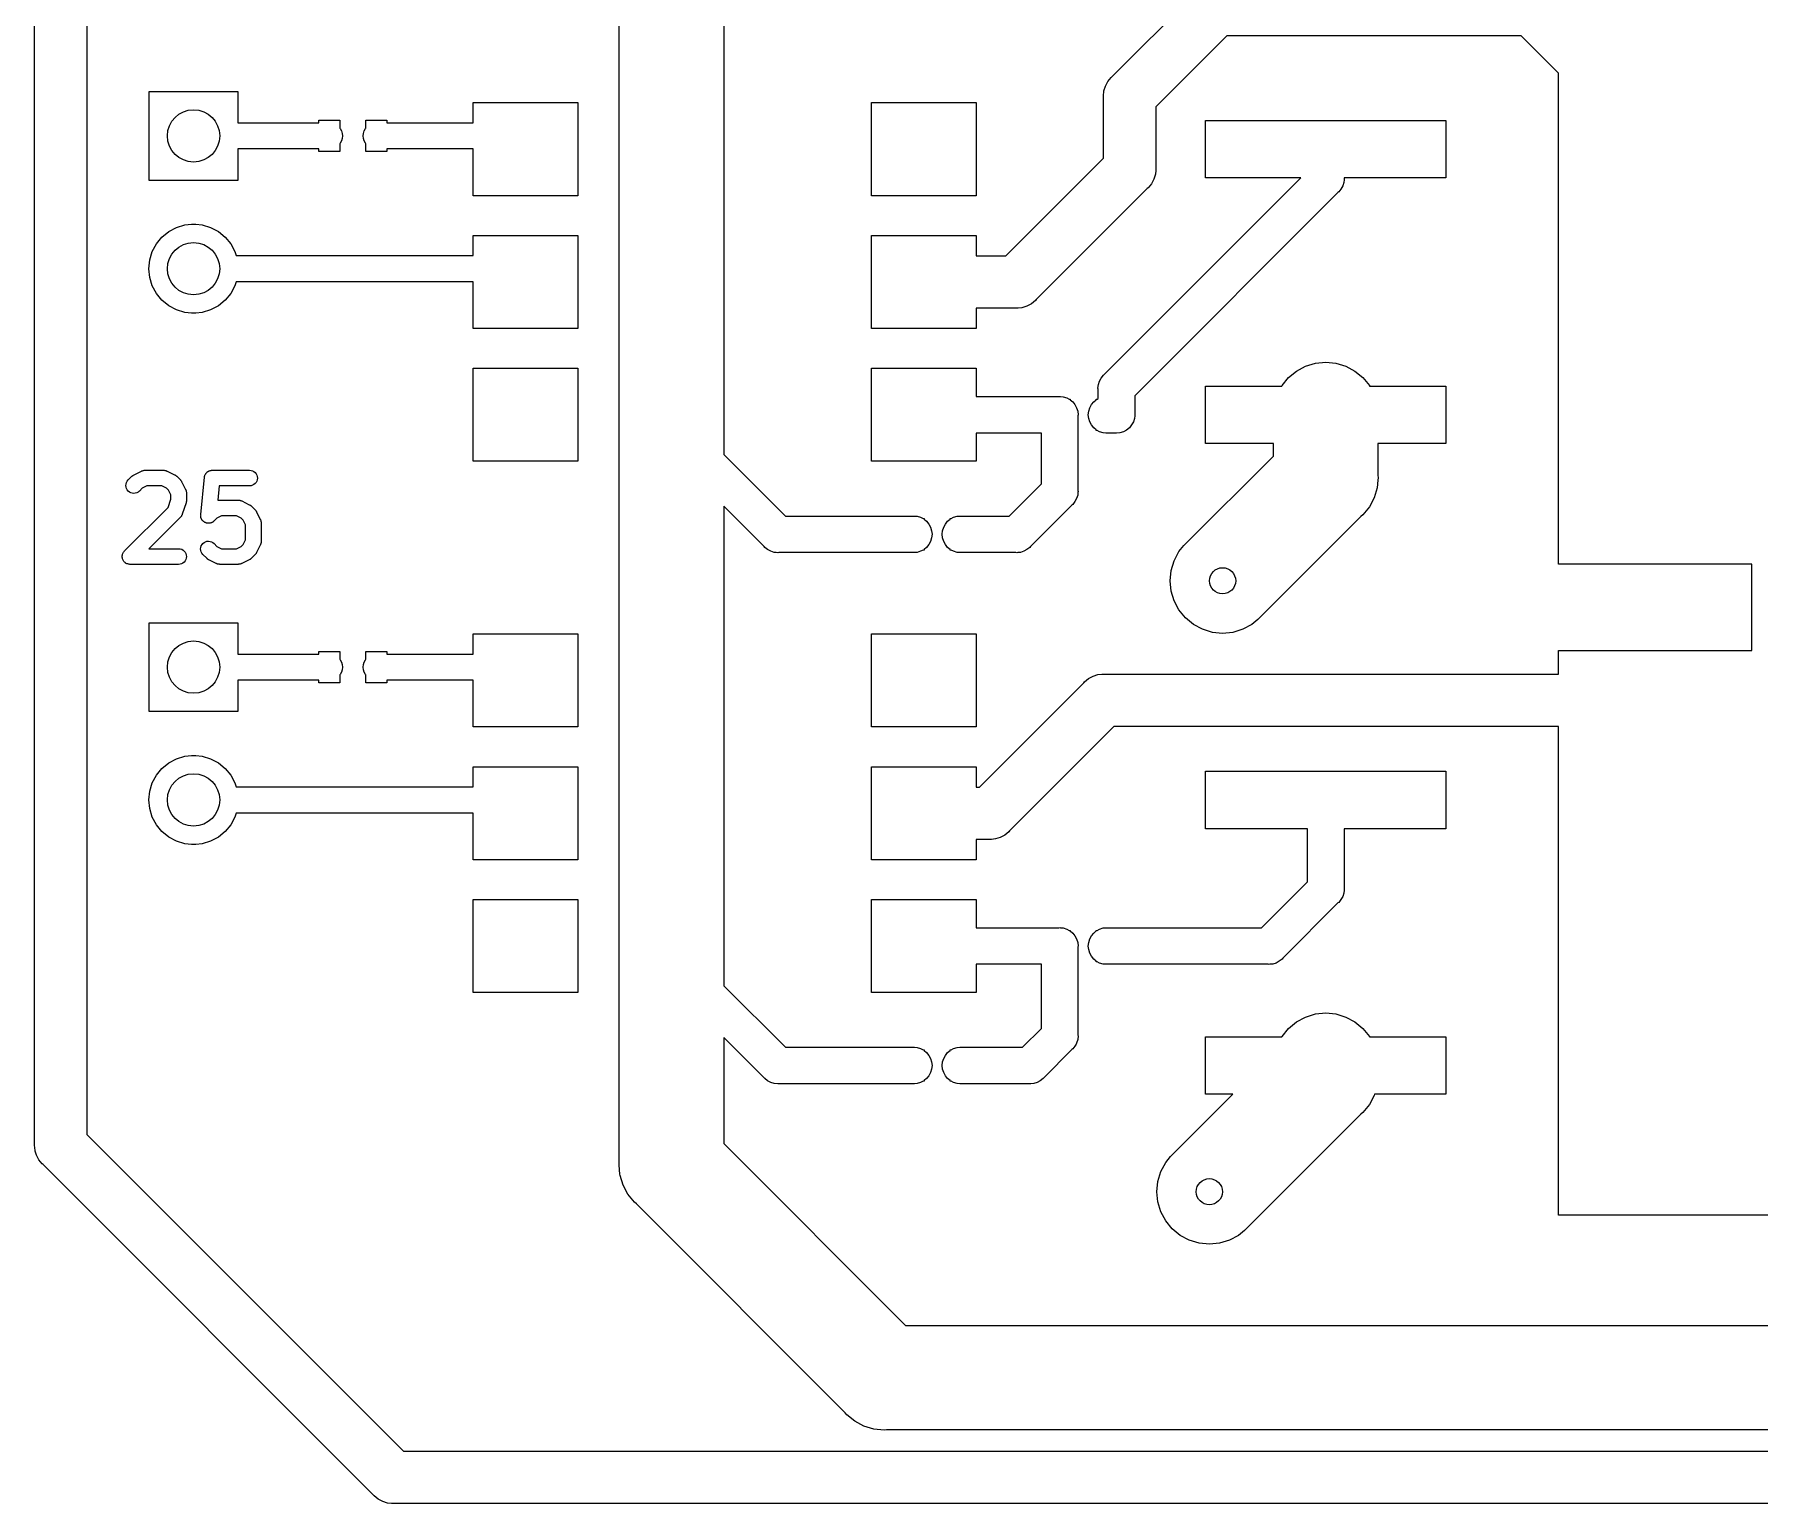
# Model space of a CAD drawing. Extents: x 90.9 to 144, y -121.2 to -74.4.
# Drawn here: x 90.94 to 123.94, y -121.15 to -93.06 of the extents above; entities that cross this region are included whole.
import ezdxf

# ---------------------------------------------------------------- set-up
doc = ezdxf.new("R2010")
doc.units = 0
doc.header["$MEASUREMENT"] = 0
doc.layers.add('BLACK', color=7, linetype='CONTINUOUS')

msp = doc.modelspace()

# ---------------------------------------------------------------- linework, layer by layer
at = {"layer": 'BLACK', "linetype": 'CONTINUOUS'}
for p, q in [((90.94, -114.275), (90.94, -74.9546)), ((91.94, -75.43), (91.94, -114.093)), ((102.124, -100.535), (102.124, -90.2479)), ((104.124, -91.792), (104.124, -101.089)), ((111.551, -93.8631), (113.167, -92.2468)), ((113.745, -93.083), (112.387, -94.4411)), ((119.373, -93.083), (113.745, -93.083)), ((120.087, -93.7971), (119.373, -93.083)), ((111.394, -94.136), (111.423, -94.0417)), ((111.423, -94.0417), (111.469, -93.9549)), ((111.469, -93.9549), (111.532, -93.8787)), ((111.532, -93.8787), (111.551, -93.8631)), ((120.087, -103.19), (120.087, -93.7971)), ((93.13, -95.846), (93.13, -94.146)), ((93.13, -94.146), (94.83, -94.146)), ((94.83, -94.146), (94.83, -94.746)), ((99.33, -94.746), (99.33, -94.36)), ((99.33, -94.36), (101.33, -94.36)), ((101.33, -94.36), (101.33, -96.14)), ((106.95, -96.14), (106.95, -94.36)), ((106.95, -94.36), (108.95, -94.36)), ((108.95, -94.36), (108.95, -96.14)), ((111.385, -94.234), (111.394, -94.136)), ((111.387, -94.2586), (111.385, -94.234)), ((111.387, -95.4239), (111.387, -94.2586)), ((96.378, -94.746), (96.378, -94.696)), ((96.378, -94.696), (96.778, -94.696)), ((96.778, -94.696), (96.778, -94.8456)), ((97.278, -94.8456), (97.278, -94.696)), ((97.278, -94.696), (97.678, -94.696)), ((97.678, -94.696), (97.678, -94.746)), ((112.387, -94.4411), (112.387, -95.6064)), ((113.337, -95.8), (113.337, -94.7)), ((113.337, -94.7), (117.937, -94.7)), ((117.937, -94.7), (117.937, -95.8)), ((94.83, -94.746), (96.378, -94.746)), ((96.778, -94.8456), (96.7869, -94.8564)), ((96.7869, -94.8564), (96.8101, -94.8999)), ((96.8101, -94.8999), (96.8244, -94.947)), ((96.8244, -94.947), (96.8292, -94.996)), ((96.8292, -94.996), (96.8244, -95.045)), ((97.2268, -94.996), (97.2316, -94.947)), ((97.2316, -95.045), (97.2268, -94.996)), ((97.2316, -94.947), (97.2459, -94.8999)), ((97.2459, -94.8999), (97.2691, -94.8564)), ((97.2691, -94.8564), (97.278, -94.8456)), ((97.678, -94.746), (99.33, -94.746)), ((96.378, -95.246), (94.83, -95.246)), ((94.83, -95.246), (94.83, -95.846)), ((96.378, -95.296), (96.378, -95.246)), ((96.778, -95.296), (96.378, -95.296)), ((96.7869, -95.1356), (96.778, -95.1464)), ((96.778, -95.1464), (96.778, -95.296)), ((96.8101, -95.0921), (96.7869, -95.1356)), ((96.8244, -95.045), (96.8101, -95.0921)), ((97.2459, -95.0921), (97.2316, -95.045)), ((97.2691, -95.1356), (97.2459, -95.0921)), ((97.278, -95.1464), (97.2691, -95.1356)), ((97.278, -95.296), (97.278, -95.1464)), ((97.678, -95.296), (97.278, -95.296)), ((99.33, -95.246), (97.678, -95.246)), ((97.678, -95.246), (97.678, -95.296)), ((99.33, -96.14), (99.33, -95.246)), ((109.521, -97.29), (111.387, -95.4239)), ((112.387, -95.6556), (112.38, -95.729)), ((112.387, -95.6064), (112.389, -95.631)), ((112.389, -95.631), (112.387, -95.6556)), ((112.387, -95.6556), (112.387, -95.6556)), ((94.83, -95.846), (93.13, -95.846)), ((112.223, -96.0019), (110.099, -98.1262)), ((111.398, -99.5624), (115.16, -95.8)), ((112.242, -95.9863), (112.223, -96.0019)), ((112.305, -95.9101), (112.242, -95.9863)), ((112.351, -95.8233), (112.305, -95.9101)), ((112.38, -95.729), (112.351, -95.8233)), ((115.16, -95.8), (113.337, -95.8)), ((115.929, -96.0134), (115.886, -96.0667)), ((115.962, -95.9526), (115.929, -96.0134)), ((115.982, -95.8866), (115.962, -95.9526)), ((115.987, -95.8352), (115.982, -95.8866)), ((117.937, -95.8), (115.987, -95.8)), ((115.987, -95.8), (115.987, -95.8008)), ((115.987, -95.8008), (115.989, -95.818)), ((115.989, -95.818), (115.987, -95.8352)), ((101.33, -96.14), (99.33, -96.14)), ((108.95, -96.14), (106.95, -96.14)), ((115.872, -96.0776), (111.983, -99.967)), ((115.886, -96.0667), (115.872, -96.0776)), ((93.2698, -97.0615), (93.3761, -96.9321)), ((93.3761, -96.9321), (93.5055, -96.8258)), ((93.5055, -96.8258), (93.6531, -96.7469)), ((93.6531, -96.7469), (93.8134, -96.6983)), ((93.8134, -96.6983), (93.9383, -96.686)), ((93.9383, -96.686), (94.0217, -96.686)), ((94.0217, -96.686), (94.1466, -96.6983)), ((94.1466, -96.6983), (94.3069, -96.7469)), ((94.3069, -96.7469), (94.4545, -96.8258)), ((94.4545, -96.8258), (94.5839, -96.9321)), ((94.5839, -96.9321), (94.6902, -97.0615)), ((99.33, -97.286), (99.33, -96.9)), ((99.33, -96.9), (101.33, -96.9)), ((101.33, -96.9), (101.33, -98.68)), ((106.95, -98.68), (106.95, -96.9)), ((106.95, -96.9), (108.95, -96.9)), ((108.95, -96.9), (108.95, -97.29)), ((93.1423, -97.3694), (93.1909, -97.2091)), ((93.1909, -97.2091), (93.2698, -97.0615)), ((94.6902, -97.0615), (94.7691, -97.2091)), ((94.7691, -97.2091), (94.7924, -97.286)), ((94.7924, -97.286), (99.33, -97.286)), ((108.95, -97.29), (109.521, -97.29)), ((93.1259, -97.536), (93.1423, -97.3694)), ((93.1423, -97.7026), (93.1259, -97.536)), ((93.1909, -97.8629), (93.1423, -97.7026)), ((93.2698, -98.0105), (93.1909, -97.8629)), ((94.7691, -97.8629), (94.6902, -98.0105)), ((94.7924, -97.786), (94.7691, -97.8629)), ((99.33, -97.786), (94.7924, -97.786)), ((99.33, -98.68), (99.33, -97.786)), ((93.3761, -98.1399), (93.2698, -98.0105)), ((93.5055, -98.2462), (93.3761, -98.1399)), ((93.6531, -98.3251), (93.5055, -98.2462)), ((93.8134, -98.3737), (93.6531, -98.3251)), ((94.3069, -98.3251), (94.1466, -98.3737)), ((94.4545, -98.2462), (94.3069, -98.3251)), ((94.5839, -98.1399), (94.4545, -98.2462)), ((94.6902, -98.0105), (94.5839, -98.1399)), ((109.703, -98.29), (108.95, -98.29)), ((108.95, -98.29), (108.95, -98.68)), ((109.728, -98.2924), (109.703, -98.29)), ((109.753, -98.29), (109.728, -98.2924)), ((109.826, -98.2828), (109.753, -98.29)), ((109.92, -98.2542), (109.826, -98.2828)), ((110.007, -98.2077), (109.92, -98.2542)), ((110.083, -98.1453), (110.007, -98.2077)), ((110.099, -98.1262), (110.083, -98.1453)), ((93.9383, -98.386), (93.8134, -98.3737)), ((94.0217, -98.386), (93.9383, -98.386)), ((94.1466, -98.3737), (94.0217, -98.386)), ((101.33, -98.68), (99.33, -98.68)), ((108.95, -98.68), (106.95, -98.68)), ((99.33, -101.22), (99.33, -99.44)), ((99.33, -99.44), (101.33, -99.44)), ((101.33, -99.44), (101.33, -101.22)), ((106.95, -101.22), (106.95, -99.44)), ((106.95, -99.44), (108.95, -99.44)), ((108.95, -99.44), (108.95, -99.98)), ((111.308, -99.6874), (111.341, -99.6266)), ((111.341, -99.6266), (111.384, -99.5733)), ((111.384, -99.5733), (111.398, -99.5624)), ((114.802, -99.7717), (114.926, -99.6195)), ((114.926, -99.6195), (115.079, -99.4945)), ((115.079, -99.4945), (115.252, -99.4017)), ((115.252, -99.4017), (115.441, -99.3445)), ((115.441, -99.3445), (115.637, -99.3252)), ((115.637, -99.3252), (115.833, -99.3445)), ((115.833, -99.3445), (116.022, -99.4017)), ((116.022, -99.4017), (116.195, -99.4945)), ((116.195, -99.4945), (116.348, -99.6195)), ((116.348, -99.6195), (116.472, -99.7717)), ((108.95, -99.98), (110.531, -99.98)), ((110.531, -99.98), (110.548, -99.9783)), ((110.548, -99.9783), (110.565, -99.98)), ((110.565, -99.98), (110.617, -99.9851)), ((111.281, -99.822), (111.288, -99.7534)), ((111.283, -99.8392), (111.281, -99.822)), ((111.283, -100.021), (111.283, -99.8392)), ((111.288, -99.7534), (111.29, -99.7485)), ((111.29, -99.7485), (111.308, -99.6874)), ((111.983, -99.967), (111.983, -100.313)), ((113.337, -100.88), (113.337, -99.78)), ((113.337, -99.78), (114.797, -99.78)), ((114.797, -99.78), (114.802, -99.7717)), ((116.472, -99.7717), (116.477, -99.78)), ((116.477, -99.78), (117.937, -99.78)), ((117.937, -99.78), (117.937, -100.88)), ((110.617, -99.9851), (110.683, -100.005)), ((110.683, -100.005), (110.729, -100.03)), ((110.729, -100.03), (110.748, -100.03)), ((110.748, -100.03), (110.748, -100.041)), ((110.748, -100.041), (110.797, -100.081)), ((110.797, -100.081), (110.84, -100.135)), ((110.84, -100.135), (110.873, -100.195)), ((110.873, -100.195), (110.893, -100.261)), ((110.893, -100.261), (110.9, -100.33)), ((111.096, -100.33), (111.103, -100.261)), ((111.103, -100.261), (111.123, -100.195)), ((111.123, -100.195), (111.156, -100.135)), ((111.156, -100.135), (111.199, -100.081)), ((111.199, -100.081), (111.248, -100.041)), ((111.248, -100.041), (111.248, -100.03)), ((111.248, -100.03), (111.267, -100.03)), ((111.267, -100.03), (111.283, -100.021)), ((102.124, -110.949), (102.124, -100.535)), ((102.124, -100.535), (102.124, -100.535)), ((110.9, -100.33), (110.898, -100.347)), ((110.898, -100.347), (110.898, -101.779)), ((111.103, -100.399), (111.096, -100.33)), ((111.123, -100.465), (111.103, -100.399)), ((111.156, -100.525), (111.123, -100.465)), ((111.199, -100.579), (111.156, -100.525)), ((111.248, -100.619), (111.199, -100.579)), ((111.248, -100.63), (111.248, -100.619)), ((111.267, -100.63), (111.248, -100.63)), ((111.313, -100.655), (111.267, -100.63)), ((111.828, -100.622), (111.768, -100.655)), ((111.882, -100.579), (111.828, -100.622)), ((111.925, -100.525), (111.882, -100.579)), ((111.958, -100.465), (111.925, -100.525)), ((111.978, -100.399), (111.958, -100.465)), ((111.983, -100.347), (111.978, -100.399)), ((111.983, -100.313), (111.985, -100.33)), ((111.985, -100.33), (111.983, -100.347)), ((110.198, -100.68), (108.95, -100.68)), ((108.95, -100.68), (108.95, -101.22)), ((110.198, -101.651), (110.198, -100.68)), ((111.379, -100.675), (111.313, -100.655)), ((111.431, -100.68), (111.379, -100.675)), ((111.616, -100.68), (111.431, -100.68)), ((111.633, -100.682), (111.616, -100.68)), ((111.702, -100.675), (111.633, -100.682)), ((111.768, -100.655), (111.702, -100.675)), ((114.637, -100.88), (113.337, -100.88)), ((114.637, -101.119), (114.637, -100.88)), ((117.937, -100.88), (116.637, -100.88)), ((116.637, -100.88), (116.637, -101.484)), ((101.33, -101.22), (99.33, -101.22)), ((104.124, -101.089), (105.301, -102.266)), ((108.95, -101.22), (106.95, -101.22)), ((112.923, -102.833), (114.637, -101.119)), ((92.6901, -101.654), (92.6987, -101.626)), ((92.6987, -101.626), (92.7125, -101.6)), ((92.7125, -101.6), (92.7311, -101.577)), ((92.7311, -101.577), (92.8025, -101.506)), ((92.8025, -101.506), (92.804, -101.504)), ((92.804, -101.504), (92.8106, -101.499)), ((92.8106, -101.499), (92.8167, -101.493)), ((92.8167, -101.493), (92.822, -101.49)), ((92.822, -101.49), (92.8269, -101.486)), ((92.8269, -101.486), (92.8344, -101.482)), ((92.8344, -101.482), (92.8415, -101.478)), ((92.8415, -101.478), (92.9843, -101.406)), ((92.9843, -101.406), (92.9862, -101.405)), ((92.9862, -101.405), (92.9904, -101.404)), ((92.9904, -101.404), (92.9943, -101.402)), ((92.9943, -101.402), (93.0041, -101.399)), ((93.0041, -101.399), (93.0137, -101.395)), ((93.0137, -101.395), (93.0181, -101.395)), ((93.0181, -101.395), (93.0223, -101.393)), ((93.0223, -101.393), (93.0325, -101.392)), ((93.0325, -101.392), (93.0426, -101.391)), ((93.0426, -101.391), (93.047, -101.391)), ((93.047, -101.391), (93.0514, -101.391)), ((93.0514, -101.391), (93.4086, -101.391)), ((93.4086, -101.391), (93.4107, -101.391)), ((93.4107, -101.391), (93.415, -101.391)), ((93.415, -101.391), (93.4195, -101.391)), ((93.4195, -101.391), (93.4296, -101.393)), ((93.4296, -101.393), (93.4398, -101.394)), ((93.4398, -101.394), (93.444, -101.395)), ((93.444, -101.395), (93.4483, -101.396)), ((93.4483, -101.396), (93.4579, -101.4)), ((93.4579, -101.4), (93.4677, -101.403)), ((93.4677, -101.403), (93.4715, -101.405)), ((93.4715, -101.405), (93.4757, -101.406)), ((93.4757, -101.406), (93.6185, -101.478)), ((93.6185, -101.478), (93.6204, -101.479)), ((93.6204, -101.479), (93.6274, -101.483)), ((93.6274, -101.483), (93.6349, -101.487)), ((93.6349, -101.487), (93.6397, -101.491)), ((93.6397, -101.491), (93.6449, -101.495)), ((93.6449, -101.495), (93.651, -101.501)), ((93.651, -101.501), (93.6575, -101.506)), ((93.6575, -101.506), (93.7289, -101.577)), ((93.7289, -101.577), (93.7304, -101.579)), ((93.7304, -101.579), (93.7357, -101.585)), ((93.7357, -101.585), (93.7414, -101.592)), ((93.7414, -101.592), (93.7448, -101.597)), ((93.7448, -101.597), (93.7487, -101.602)), ((93.7487, -101.602), (93.7525, -101.609)), ((93.7525, -101.609), (93.757, -101.616)), ((93.757, -101.616), (93.8284, -101.759)), ((94.1165, -102.24), (94.1879, -101.526)), ((94.1879, -101.526), (94.1881, -101.524)), ((94.1881, -101.524), (94.1895, -101.517)), ((94.1895, -101.517), (94.1902, -101.51)), ((94.1902, -101.51), (94.1926, -101.503)), ((94.1926, -101.503), (94.1943, -101.495)), ((94.1943, -101.495), (94.1969, -101.489)), ((94.1969, -101.489), (94.1989, -101.482)), ((94.1989, -101.482), (94.2027, -101.475)), ((94.2027, -101.475), (94.2058, -101.468)), ((94.2058, -101.468), (94.2096, -101.463)), ((94.2096, -101.463), (94.2128, -101.457)), ((94.2128, -101.457), (94.2179, -101.451)), ((94.2179, -101.451), (94.2224, -101.444)), ((94.2224, -101.444), (94.2272, -101.439)), ((94.2272, -101.439), (94.2314, -101.434)), ((94.2314, -101.434), (94.2377, -101.429)), ((94.2377, -101.429), (94.2434, -101.423)), ((94.2434, -101.423), (94.249, -101.42)), ((94.249, -101.42), (94.2541, -101.416)), ((94.2541, -101.416), (94.2612, -101.412)), ((94.2612, -101.412), (94.2679, -101.408)), ((94.2679, -101.408), (94.2741, -101.405)), ((94.2741, -101.405), (94.28, -101.402)), ((94.28, -101.402), (94.2876, -101.4)), ((94.2876, -101.4), (94.2951, -101.397)), ((94.2951, -101.397), (94.3016, -101.395)), ((94.3016, -101.395), (94.308, -101.393)), ((94.308, -101.393), (94.316, -101.393)), ((94.316, -101.393), (94.3238, -101.391)), ((94.3238, -101.391), (94.3305, -101.391)), ((94.3305, -101.391), (94.3371, -101.391)), ((94.3371, -101.391), (95.0514, -101.391)), ((95.0514, -101.391), (95.0535, -101.391)), ((95.0535, -101.391), (95.0826, -101.394)), ((95.0826, -101.394), (95.1105, -101.403)), ((95.1105, -101.403), (95.1362, -101.417)), ((95.1362, -101.417), (95.1586, -101.436)), ((95.1758, -101.624), (95.1571, -101.647)), ((95.1586, -101.436), (95.1769, -101.458)), ((95.1897, -101.599), (95.1758, -101.624)), ((95.1769, -101.458), (95.1905, -101.484)), ((95.1984, -101.571), (95.1897, -101.599)), ((95.1905, -101.484), (95.1988, -101.512)), ((95.2014, -101.542), (95.1984, -101.571)), ((95.1988, -101.512), (95.2014, -101.542)), ((116.637, -101.582), (116.623, -101.729)), ((116.637, -101.484), (116.642, -101.533)), ((116.642, -101.533), (116.637, -101.582)), ((116.637, -101.582), (116.637, -101.582)), ((92.6871, -101.683), (92.6901, -101.654)), ((92.6899, -101.712), (92.6871, -101.683)), ((92.6983, -101.74), (92.6899, -101.712)), ((92.7119, -101.766), (92.6983, -101.74)), ((92.7303, -101.789), (92.7119, -101.766)), ((92.7528, -101.807), (92.7303, -101.789)), ((92.7785, -101.822), (92.7528, -101.807)), ((92.8065, -101.83), (92.7785, -101.822)), ((92.8356, -101.833), (92.8065, -101.83)), ((92.8647, -101.831), (92.8356, -101.833)), ((92.8928, -101.823), (92.8647, -101.831)), ((92.9188, -101.809), (92.8928, -101.823)), ((92.9417, -101.791), (92.9188, -101.809)), ((92.9432, -101.789), (92.9417, -101.791)), ((92.9974, -101.735), (92.9432, -101.789)), ((93.0868, -101.691), (92.9974, -101.735)), ((93.3732, -101.691), (93.0868, -101.691)), ((93.4626, -101.735), (93.3732, -101.691)), ((93.4996, -101.772), (93.4626, -101.735)), ((93.4918, -102.102), (93.5443, -101.945)), ((93.5443, -101.862), (93.4996, -101.772)), ((93.5443, -101.945), (93.5443, -101.862)), ((93.8284, -101.759), (93.8294, -101.761)), ((93.8294, -101.761), (93.8309, -101.765)), ((93.8309, -101.765), (93.833, -101.769)), ((93.833, -101.769), (93.8359, -101.779)), ((93.8359, -101.779), (93.8395, -101.789)), ((93.8395, -101.789), (93.8402, -101.793)), ((93.8402, -101.793), (93.8414, -101.797)), ((93.8414, -101.797), (93.8424, -101.807)), ((93.8424, -101.807), (93.844, -101.817)), ((93.844, -101.817), (93.8439, -101.822)), ((93.8439, -101.822), (93.8443, -101.826)), ((93.8443, -101.826), (93.8443, -101.969)), ((94.4729, -101.691), (94.4453, -101.966)), ((95.0514, -101.691), (94.4729, -101.691)), ((95.0806, -101.688), (95.0514, -101.691)), ((95.1086, -101.679), (95.0806, -101.688)), ((95.1344, -101.666), (95.1086, -101.679)), ((95.1571, -101.647), (95.1344, -101.666)), ((109.583, -102.266), (110.198, -101.651)), ((110.873, -101.931), (110.84, -101.991)), ((110.893, -101.865), (110.873, -101.931)), ((110.898, -101.813), (110.893, -101.865)), ((110.898, -101.779), (110.9, -101.796)), ((110.9, -101.796), (110.898, -101.813)), ((110.898, -101.813), (110.898, -101.813)), ((116.565, -101.918), (116.472, -102.091)), ((116.623, -101.729), (116.565, -101.918)), ((92.6596, -102.935), (93.4918, -102.102)), ((93.7289, -102.289), (93.1278, -102.891)), ((93.7317, -102.286), (93.7289, -102.289)), ((93.735, -102.283), (93.7317, -102.286)), ((93.741, -102.275), (93.735, -102.283)), ((93.7475, -102.267), (93.741, -102.275)), ((93.7496, -102.263), (93.7475, -102.267)), ((93.7522, -102.259), (93.7496, -102.263)), ((93.7565, -102.25), (93.7522, -102.259)), ((93.7613, -102.241), (93.7565, -102.25)), ((93.7626, -102.237), (93.7613, -102.241)), ((93.7645, -102.233), (93.7626, -102.237)), ((93.7652, -102.231), (93.7645, -102.233)), ((93.8366, -102.017), (93.7652, -102.231)), ((93.8385, -102.008), (93.8366, -102.017)), ((93.841, -102), (93.8385, -102.008)), ((93.8417, -101.994), (93.841, -102)), ((93.8431, -101.988), (93.8417, -101.994)), ((93.8433, -101.98), (93.8431, -101.988)), ((93.8443, -101.971), (93.8433, -101.98)), ((93.8443, -101.969), (93.8443, -101.971)), ((94.1157, -102.254), (94.1164, -102.247)), ((94.1164, -102.262), (94.1157, -102.254)), ((94.1164, -102.247), (94.1165, -102.24)), ((94.1164, -102.269), (94.1164, -102.262)), ((94.1178, -102.276), (94.1164, -102.269)), ((94.1185, -102.283), (94.1178, -102.276)), ((94.1206, -102.291), (94.1185, -102.283)), ((94.122, -102.298), (94.1206, -102.291)), ((94.5154, -102.262), (94.426, -102.307)), ((94.4453, -101.966), (94.4466, -101.966)), ((94.4466, -101.966), (94.4509, -101.965)), ((94.4509, -101.965), (94.4611, -101.964)), ((94.4611, -101.964), (94.4712, -101.962)), ((94.4712, -101.962), (94.4756, -101.962)), ((94.4756, -101.962), (94.48, -101.962)), ((94.48, -101.962), (94.8371, -101.962)), ((94.8017, -102.262), (94.5154, -102.262)), ((94.8911, -102.307), (94.8017, -102.262)), ((94.8371, -101.962), (94.8392, -101.962)), ((94.8392, -101.962), (94.8436, -101.963)), ((94.8436, -101.963), (94.848, -101.962)), ((94.848, -101.962), (94.8581, -101.964)), ((94.8581, -101.964), (94.8683, -101.965)), ((94.8683, -101.965), (94.8725, -101.967)), ((94.8725, -101.967), (94.8769, -101.967)), ((94.8769, -101.967), (94.8865, -101.971)), ((94.8865, -101.971), (94.8962, -101.974)), ((94.8962, -101.974), (94.9001, -101.976)), ((94.9001, -101.976), (94.9042, -101.978)), ((94.9042, -101.978), (95.0471, -102.049)), ((95.0471, -102.049), (95.0489, -102.05)), ((95.0489, -102.05), (95.056, -102.055)), ((95.056, -102.055), (95.0634, -102.059)), ((95.0634, -102.059), (95.0683, -102.063)), ((95.0683, -102.063), (95.0735, -102.066)), ((95.0735, -102.066), (95.0796, -102.072)), ((95.0796, -102.072), (95.0861, -102.077)), ((95.0861, -102.077), (95.1575, -102.149)), ((95.1575, -102.149), (95.159, -102.15)), ((95.159, -102.15), (95.1642, -102.157)), ((95.1642, -102.157), (95.17, -102.163)), ((95.17, -102.163), (95.1733, -102.168)), ((95.1733, -102.168), (95.1772, -102.173)), ((95.1772, -102.173), (95.1811, -102.181)), ((95.1811, -102.181), (95.1856, -102.188)), ((95.1856, -102.188), (95.257, -102.331)), ((104.896, -102.851), (104.124, -102.079)), ((104.124, -102.079), (104.124, -111.249)), ((105.301, -102.266), (107.771, -102.266)), ((107.771, -102.266), (107.823, -102.271)), ((107.823, -102.271), (107.889, -102.291)), ((107.889, -102.291), (107.935, -102.316)), ((108.473, -102.316), (108.519, -102.291)), ((108.519, -102.291), (108.585, -102.271)), ((108.585, -102.271), (108.637, -102.266)), ((108.637, -102.266), (109.583, -102.266)), ((110.783, -102.056), (109.988, -102.851)), ((110.797, -102.045), (110.783, -102.056)), ((110.84, -101.991), (110.797, -102.045)), ((116.309, -102.275), (114.337, -104.247)), ((116.348, -102.244), (116.309, -102.275)), ((116.472, -102.091), (116.348, -102.244)), ((94.1248, -102.305), (94.122, -102.298)), ((94.1268, -102.312), (94.1248, -102.305)), ((94.1303, -102.318), (94.1268, -102.312)), ((94.1331, -102.325), (94.1303, -102.318)), ((94.1371, -102.331), (94.1331, -102.325)), ((94.1405, -102.337), (94.1371, -102.331)), ((94.1452, -102.343), (94.1405, -102.337)), ((94.1493, -102.349), (94.1452, -102.343)), ((94.1544, -102.355), (94.1493, -102.349)), ((94.1589, -102.36), (94.1544, -102.355)), ((94.1646, -102.365), (94.1589, -102.36)), ((94.1699, -102.37), (94.1646, -102.365)), ((94.1759, -102.374), (94.1699, -102.37)), ((94.1814, -102.379), (94.1759, -102.374)), ((94.1879, -102.382), (94.1814, -102.379)), ((94.1941, -102.387), (94.1879, -102.382)), ((94.2008, -102.389), (94.1941, -102.387)), ((94.2071, -102.393), (94.2008, -102.389)), ((94.2142, -102.395), (94.2071, -102.393)), ((94.2211, -102.398), (94.2142, -102.395)), ((94.2282, -102.4), (94.2211, -102.398)), ((94.235, -102.402), (94.2282, -102.4)), ((94.2425, -102.402), (94.235, -102.402)), ((94.2497, -102.404), (94.2425, -102.402)), ((94.257, -102.404), (94.2497, -102.404)), ((94.2641, -102.405), (94.257, -102.404)), ((94.2716, -102.404), (94.2641, -102.405)), ((94.279, -102.404), (94.2716, -102.404)), ((94.2861, -102.403), (94.279, -102.404)), ((94.2933, -102.402), (94.2861, -102.403)), ((94.3005, -102.4), (94.2933, -102.402)), ((94.3078, -102.399), (94.3005, -102.4)), ((94.3145, -102.396), (94.3078, -102.399)), ((94.3214, -102.394), (94.3145, -102.396)), ((94.328, -102.391), (94.3214, -102.394)), ((94.335, -102.388), (94.328, -102.391)), ((94.341, -102.384), (94.335, -102.388)), ((94.3474, -102.381), (94.341, -102.384)), ((94.3532, -102.376), (94.3474, -102.381)), ((94.3595, -102.372), (94.3532, -102.376)), ((94.3647, -102.367), (94.3595, -102.372)), ((94.3703, -102.362), (94.3647, -102.367)), ((94.3718, -102.361), (94.3703, -102.362)), ((94.426, -102.307), (94.3718, -102.361)), ((94.9282, -102.344), (94.8911, -102.307)), ((94.9729, -102.433), (94.9282, -102.344)), ((94.9729, -102.719), (94.9729, -102.433)), ((95.257, -102.331), (95.2579, -102.333)), ((95.2579, -102.333), (95.2595, -102.337)), ((95.2595, -102.337), (95.2615, -102.341)), ((95.2615, -102.341), (95.2645, -102.35)), ((95.2645, -102.35), (95.268, -102.36)), ((95.268, -102.36), (95.2687, -102.364)), ((95.2687, -102.364), (95.27, -102.369)), ((95.27, -102.369), (95.271, -102.379)), ((95.271, -102.379), (95.2726, -102.389)), ((95.2726, -102.389), (95.2724, -102.393)), ((95.2724, -102.393), (95.2729, -102.398)), ((95.2729, -102.398), (95.2729, -102.755)), ((107.935, -102.316), (107.954, -102.316)), ((107.954, -102.316), (107.954, -102.327)), ((107.954, -102.327), (108.003, -102.367)), ((108.003, -102.367), (108.046, -102.421)), ((108.046, -102.421), (108.079, -102.481)), ((108.079, -102.481), (108.099, -102.547)), ((108.099, -102.547), (108.106, -102.616)), ((108.106, -102.616), (108.099, -102.685)), ((108.302, -102.616), (108.309, -102.547)), ((108.309, -102.685), (108.302, -102.616)), ((108.309, -102.547), (108.329, -102.481)), ((108.329, -102.481), (108.362, -102.421)), ((108.362, -102.421), (108.405, -102.367)), ((108.405, -102.367), (108.454, -102.327)), ((108.454, -102.327), (108.454, -102.316)), ((108.454, -102.316), (108.473, -102.316)), ((92.6414, -102.957), (92.6506, -102.945)), ((92.6506, -102.945), (92.6596, -102.935)), ((93.1278, -102.891), (93.6943, -102.891)), ((93.6943, -102.891), (93.6964, -102.891)), ((93.6964, -102.891), (93.7255, -102.894)), ((93.7255, -102.894), (93.7534, -102.903)), ((93.7534, -102.903), (93.779, -102.917)), ((93.779, -102.917), (93.8015, -102.936)), ((93.8015, -102.936), (93.8198, -102.958)), ((94.1157, -102.896), (94.1189, -102.867)), ((94.1183, -102.925), (94.1157, -102.896)), ((94.1264, -102.953), (94.1183, -102.925)), ((94.1189, -102.867), (94.1276, -102.839)), ((94.1276, -102.839), (94.1417, -102.813)), ((94.1417, -102.813), (94.1604, -102.791)), ((94.1604, -102.791), (94.1831, -102.772)), ((94.1831, -102.772), (94.209, -102.759)), ((94.209, -102.759), (94.2371, -102.75)), ((94.2371, -102.75), (94.2662, -102.748)), ((94.2662, -102.748), (94.2954, -102.751)), ((94.2954, -102.751), (94.3234, -102.759)), ((94.3234, -102.759), (94.3492, -102.773)), ((94.3492, -102.773), (94.3718, -102.792)), ((94.3718, -102.792), (94.426, -102.846)), ((94.426, -102.846), (94.5154, -102.891)), ((94.5154, -102.891), (94.8017, -102.891)), ((94.8017, -102.891), (94.8911, -102.846)), ((94.8911, -102.846), (94.9282, -102.809)), ((94.9282, -102.809), (94.9729, -102.719)), ((95.257, -102.822), (95.1856, -102.965)), ((95.2586, -102.818), (95.257, -102.822)), ((95.2607, -102.814), (95.2586, -102.818)), ((95.2638, -102.804), (95.2607, -102.814)), ((95.2675, -102.795), (95.2638, -102.804)), ((95.2682, -102.79), (95.2675, -102.795)), ((95.2696, -102.786), (95.2682, -102.79)), ((95.2707, -102.776), (95.2696, -102.786)), ((95.2725, -102.766), (95.2707, -102.776)), ((95.2728, -102.757), (95.2723, -102.761)), ((95.2723, -102.761), (95.2725, -102.766)), ((95.2729, -102.755), (95.2728, -102.757)), ((104.907, -102.865), (104.896, -102.851)), ((104.961, -102.908), (104.907, -102.865)), ((105.021, -102.941), (104.961, -102.908)), ((105.087, -102.961), (105.021, -102.941)), ((107.889, -102.941), (107.823, -102.961)), ((107.935, -102.916), (107.889, -102.941)), ((107.954, -102.916), (107.935, -102.916)), ((108.003, -102.865), (107.954, -102.905)), ((107.954, -102.905), (107.954, -102.916)), ((108.046, -102.811), (108.003, -102.865)), ((108.079, -102.751), (108.046, -102.811)), ((108.099, -102.685), (108.079, -102.751)), ((108.329, -102.751), (108.309, -102.685)), ((108.362, -102.811), (108.329, -102.751)), ((108.405, -102.865), (108.362, -102.811)), ((108.454, -102.905), (108.405, -102.865)), ((108.454, -102.916), (108.454, -102.905)), ((108.473, -102.916), (108.454, -102.916)), ((108.519, -102.941), (108.473, -102.916)), ((108.585, -102.961), (108.519, -102.941)), ((109.863, -102.941), (109.797, -102.961)), ((109.923, -102.908), (109.863, -102.941)), ((109.977, -102.865), (109.923, -102.908)), ((109.988, -102.851), (109.977, -102.865)), ((112.737, -103.12), (112.83, -102.947)), ((112.83, -102.947), (112.923, -102.833)), ((92.6157, -103.04), (92.6172, -103.025)), ((92.6171, -103.054), (92.6157, -103.04)), ((92.6157, -103.04), (92.6157, -103.04)), ((92.6157, -103.04), (92.6157, -103.04)), ((92.6184, -103.069), (92.6171, -103.054)), ((92.6172, -103.025), (92.6187, -103.011)), ((92.6185, -103.069), (92.6184, -103.069)), ((92.6184, -103.069), (92.6184, -103.069)), ((92.6225, -103.083), (92.6185, -103.069)), ((92.6187, -103.011), (92.6188, -103.011)), ((92.6188, -103.01), (92.623, -102.997)), ((92.6188, -103.011), (92.6188, -103.01)), ((92.6266, -103.097), (92.6225, -103.083)), ((92.623, -102.997), (92.6272, -102.983)), ((92.6268, -103.097), (92.6266, -103.097)), ((92.6335, -103.11), (92.6268, -103.097)), ((92.6268, -103.097), (92.6268, -103.097)), ((92.6272, -102.983), (92.6274, -102.983)), ((92.6274, -102.982), (92.6343, -102.97)), ((92.6274, -102.983), (92.6274, -102.982)), ((92.6402, -103.123), (92.6335, -103.11)), ((92.6343, -102.97), (92.6411, -102.957)), ((92.6404, -103.123), (92.6402, -103.123)), ((92.6405, -103.123), (92.6404, -103.123)), ((92.6495, -103.134), (92.6405, -103.123)), ((92.6411, -102.957), (92.6412, -102.957)), ((92.6412, -102.957), (92.6414, -102.957)), ((92.6585, -103.146), (92.6495, -103.134)), ((92.6587, -103.146), (92.6585, -103.146)), ((92.6589, -103.146), (92.6587, -103.146)), ((92.67, -103.155), (92.6589, -103.146)), ((92.681, -103.164), (92.67, -103.155)), ((92.6812, -103.164), (92.681, -103.164)), ((92.6814, -103.165), (92.6812, -103.164)), ((92.6942, -103.172), (92.6814, -103.165)), ((92.7066, -103.178), (92.6942, -103.172)), ((92.7069, -103.179), (92.7066, -103.178)), ((92.7071, -103.179), (92.7069, -103.179)), ((92.7209, -103.183), (92.7071, -103.179)), ((92.7345, -103.187), (92.7209, -103.183)), ((92.7348, -103.187), (92.7345, -103.187)), ((92.735, -103.187), (92.7348, -103.187)), ((92.7494, -103.189), (92.735, -103.187)), ((92.7636, -103.191), (92.7494, -103.189)), ((92.7641, -103.191), (92.7636, -103.191)), ((92.7642, -103.191), (92.7641, -103.191)), ((92.7641, -103.191), (92.7641, -103.191)), ((92.7657, -103.191), (92.7642, -103.191)), ((93.6943, -103.191), (92.7657, -103.191)), ((93.7234, -103.188), (93.6943, -103.191)), ((93.7514, -103.179), (93.7234, -103.188)), ((93.7773, -103.166), (93.7514, -103.179)), ((93.8, -103.147), (93.7773, -103.166)), ((93.8186, -103.124), (93.8, -103.147)), ((93.8326, -103.099), (93.8186, -103.124)), ((93.8198, -102.958), (93.8334, -102.984)), ((93.8412, -103.071), (93.8326, -103.099)), ((93.8334, -102.984), (93.8416, -103.012)), ((93.8443, -103.042), (93.8412, -103.071)), ((93.8416, -103.012), (93.8443, -103.042)), ((94.1399, -102.979), (94.1264, -102.953)), ((94.1582, -103.002), (94.1399, -102.979)), ((94.1596, -103.004), (94.1582, -103.002)), ((94.2311, -103.075), (94.1596, -103.004)), ((94.2376, -103.081), (94.2311, -103.075)), ((94.2436, -103.086), (94.2376, -103.081)), ((94.2489, -103.09), (94.2436, -103.086)), ((94.2537, -103.094), (94.2489, -103.09)), ((94.2611, -103.098), (94.2537, -103.094)), ((94.2682, -103.102), (94.2611, -103.098)), ((94.2701, -103.103), (94.2682, -103.102)), ((94.4129, -103.175), (94.2701, -103.103)), ((94.417, -103.176), (94.4129, -103.175)), ((94.4209, -103.178), (94.417, -103.176)), ((94.4307, -103.182), (94.4209, -103.178)), ((94.4403, -103.185), (94.4307, -103.182)), ((94.4446, -103.186), (94.4403, -103.185)), ((94.4488, -103.187), (94.4446, -103.186)), ((94.459, -103.188), (94.4488, -103.187)), ((94.4691, -103.19), (94.459, -103.188)), ((94.4735, -103.19), (94.4691, -103.19)), ((94.4779, -103.191), (94.4735, -103.19)), ((94.48, -103.191), (94.4779, -103.191)), ((94.8371, -103.191), (94.48, -103.191)), ((94.8415, -103.19), (94.8371, -103.191)), ((94.8459, -103.19), (94.8415, -103.19)), ((94.8561, -103.189), (94.8459, -103.19)), ((94.8663, -103.188), (94.8561, -103.189)), ((94.8705, -103.186), (94.8663, -103.188)), ((94.8749, -103.186), (94.8705, -103.186)), ((94.8845, -103.182), (94.8749, -103.186)), ((94.8943, -103.179), (94.8845, -103.182)), ((94.8982, -103.177), (94.8943, -103.179)), ((94.9023, -103.176), (94.8982, -103.177)), ((94.9042, -103.175), (94.9023, -103.176)), ((95.0471, -103.103), (94.9042, -103.175)), ((95.0542, -103.099), (95.0471, -103.103)), ((95.0617, -103.095), (95.0542, -103.099)), ((95.0666, -103.091), (95.0617, -103.095)), ((95.0719, -103.088), (95.0666, -103.091)), ((95.078, -103.082), (95.0719, -103.088)), ((95.0846, -103.077), (95.078, -103.082)), ((95.0861, -103.075), (95.0846, -103.077)), ((95.1575, -103.004), (95.0861, -103.075)), ((95.1628, -102.997), (95.1575, -103.004)), ((95.1687, -102.991), (95.1628, -102.997)), ((95.1721, -102.986), (95.1687, -102.991)), ((95.1761, -102.981), (95.1721, -102.986)), ((95.1801, -102.974), (95.1761, -102.981)), ((95.1846, -102.967), (95.1801, -102.974)), ((95.1856, -102.965), (95.1846, -102.967)), ((105.127, -102.965), (105.087, -102.961)), ((105.156, -102.968), (105.127, -102.965)), ((105.173, -102.966), (105.156, -102.968)), ((107.771, -102.966), (105.173, -102.966)), ((107.823, -102.961), (107.771, -102.966)), ((108.637, -102.966), (108.585, -102.961)), ((109.711, -102.966), (108.637, -102.966)), ((109.728, -102.968), (109.711, -102.966)), ((109.745, -102.966), (109.728, -102.968)), ((109.797, -102.961), (109.745, -102.966)), ((109.745, -102.966), (109.745, -102.966)), ((112.679, -103.309), (112.737, -103.12)), ((123.787, -103.19), (120.087, -103.19)), ((123.787, -104.836), (123.787, -103.19)), ((112.66, -103.505), (112.679, -103.309)), ((112.679, -103.701), (112.66, -103.505)), ((112.737, -103.89), (112.679, -103.701)), ((112.83, -104.063), (112.737, -103.89)), ((112.954, -104.216), (112.83, -104.063)), ((113.107, -104.34), (112.954, -104.216)), ((114.337, -104.247), (114.223, -104.34)), ((93.13, -106.006), (93.13, -104.306)), ((93.13, -104.306), (94.83, -104.306)), ((94.83, -104.306), (94.83, -104.906)), ((99.33, -104.906), (99.33, -104.52)), ((99.33, -104.52), (101.33, -104.52)), ((101.33, -104.52), (101.33, -106.3)), ((106.95, -106.3), (106.95, -104.52)), ((106.95, -104.52), (108.95, -104.52)), ((108.95, -104.52), (108.95, -106.3)), ((113.28, -104.433), (113.107, -104.34)), ((113.469, -104.491), (113.28, -104.433)), ((113.665, -104.51), (113.469, -104.491)), ((113.861, -104.491), (113.665, -104.51)), ((114.05, -104.433), (113.861, -104.491)), ((114.223, -104.34), (114.05, -104.433)), ((94.83, -104.906), (96.378, -104.906)), ((96.378, -104.906), (96.378, -104.856)), ((96.378, -104.856), (96.778, -104.856)), ((96.778, -104.856), (96.778, -105.006)), ((97.278, -105.006), (97.278, -104.856)), ((97.278, -104.856), (97.678, -104.856)), ((97.678, -104.856), (97.678, -104.906)), ((97.678, -104.906), (99.33, -104.906)), ((120.087, -105.291), (120.087, -104.836)), ((120.087, -104.836), (123.787, -104.836)), ((96.778, -105.006), (96.7869, -105.016)), ((96.7869, -105.016), (96.8101, -105.06)), ((96.8101, -105.252), (96.7869, -105.296)), ((96.8101, -105.06), (96.8244, -105.107)), ((96.8244, -105.205), (96.8101, -105.252)), ((96.8244, -105.107), (96.8292, -105.156)), ((96.8292, -105.156), (96.8244, -105.205)), ((97.2268, -105.156), (97.2316, -105.107)), ((97.2316, -105.205), (97.2268, -105.156)), ((97.2316, -105.107), (97.2459, -105.06)), ((97.2459, -105.252), (97.2316, -105.205)), ((97.2459, -105.06), (97.2691, -105.016)), ((97.2691, -105.296), (97.2459, -105.252)), ((97.2691, -105.016), (97.278, -105.006)), ((96.378, -105.406), (94.83, -105.406)), ((94.83, -105.406), (94.83, -106.006)), ((96.378, -105.456), (96.378, -105.406)), ((96.778, -105.456), (96.378, -105.456)), ((96.7869, -105.296), (96.778, -105.306)), ((96.778, -105.306), (96.778, -105.456)), ((97.278, -105.306), (97.2691, -105.296)), ((97.278, -105.456), (97.278, -105.306)), ((97.678, -105.456), (97.278, -105.456)), ((99.33, -105.406), (97.678, -105.406)), ((97.678, -105.406), (97.678, -105.456)), ((99.33, -106.3), (99.33, -105.406)), ((109.013, -107.45), (111.008, -105.455)), ((111.008, -105.455), (111.024, -105.436)), ((111.024, -105.436), (111.1, -105.373)), ((111.1, -105.373), (111.187, -105.327)), ((111.187, -105.327), (111.281, -105.298)), ((111.281, -105.298), (111.354, -105.291)), ((111.354, -105.291), (111.379, -105.289)), ((111.354, -105.291), (111.354, -105.291)), ((111.379, -105.289), (111.404, -105.291)), ((111.404, -105.291), (120.087, -105.291)), ((94.83, -106.006), (93.13, -106.006)), ((101.33, -106.3), (99.33, -106.3)), ((108.95, -106.3), (106.95, -106.3)), ((111.586, -106.291), (109.591, -108.286)), ((120.087, -106.291), (111.586, -106.291)), ((120.087, -115.636), (120.087, -106.291)), ((93.5055, -106.986), (93.6531, -106.907)), ((93.6531, -106.907), (93.8134, -106.858)), ((93.8134, -106.858), (93.9383, -106.846)), ((93.9383, -106.846), (94.0217, -106.846)), ((94.0217, -106.846), (94.1466, -106.858)), ((94.1466, -106.858), (94.3069, -106.907)), ((94.3069, -106.907), (94.4545, -106.986)), ((93.1909, -107.369), (93.2698, -107.221)), ((93.2698, -107.221), (93.3761, -107.092)), ((93.3761, -107.092), (93.5055, -106.986)), ((94.4545, -106.986), (94.5839, -107.092)), ((94.5839, -107.092), (94.6902, -107.221)), ((94.6902, -107.221), (94.7691, -107.369)), ((99.33, -107.446), (99.33, -107.06)), ((99.33, -107.06), (101.33, -107.06)), ((101.33, -107.06), (101.33, -108.84)), ((106.95, -108.84), (106.95, -107.06)), ((106.95, -107.06), (108.95, -107.06)), ((108.95, -107.06), (108.95, -107.45)), ((113.337, -108.246), (113.337, -107.146)), ((113.337, -107.146), (117.937, -107.146)), ((117.937, -107.146), (117.937, -108.246)), ((93.1259, -107.696), (93.1423, -107.529)), ((93.1423, -107.529), (93.1909, -107.369)), ((94.7691, -107.369), (94.7924, -107.446)), ((94.7924, -107.446), (99.33, -107.446)), ((108.95, -107.45), (109.013, -107.45)), ((93.1423, -107.863), (93.1259, -107.696)), ((93.1909, -108.023), (93.1423, -107.863)), ((93.2698, -108.171), (93.1909, -108.023)), ((93.3761, -108.3), (93.2698, -108.171)), ((94.6902, -108.171), (94.5839, -108.3)), ((94.7691, -108.023), (94.6902, -108.171)), ((94.7924, -107.946), (94.7691, -108.023)), ((99.33, -107.946), (94.7924, -107.946)), ((99.33, -108.84), (99.33, -107.946)), ((93.5055, -108.406), (93.3761, -108.3)), ((93.6531, -108.485), (93.5055, -108.406)), ((93.8134, -108.534), (93.6531, -108.485)), ((93.9383, -108.546), (93.8134, -108.534)), ((94.0217, -108.546), (93.9383, -108.546)), ((94.1466, -108.534), (94.0217, -108.546)), ((94.3069, -108.485), (94.1466, -108.534)), ((94.4545, -108.406), (94.3069, -108.485)), ((94.5839, -108.3), (94.4545, -108.406)), ((109.195, -108.45), (108.95, -108.45)), ((108.95, -108.45), (108.95, -108.84)), ((109.22, -108.452), (109.195, -108.45)), ((109.245, -108.45), (109.22, -108.452)), ((109.318, -108.443), (109.245, -108.45)), ((109.412, -108.414), (109.318, -108.443)), ((109.499, -108.368), (109.412, -108.414)), ((109.575, -108.305), (109.499, -108.368)), ((109.591, -108.286), (109.575, -108.305)), ((115.287, -108.246), (113.337, -108.246)), ((115.287, -109.262), (115.287, -108.246)), ((117.937, -108.246), (115.987, -108.246)), ((115.987, -108.246), (115.987, -109.39)), ((101.33, -108.84), (99.33, -108.84)), ((108.95, -108.84), (106.95, -108.84)), ((114.409, -110.14), (115.287, -109.262)), ((115.962, -109.542), (115.929, -109.602)), ((115.982, -109.476), (115.962, -109.542)), ((115.987, -109.424), (115.982, -109.476)), ((115.987, -109.39), (115.989, -109.407)), ((115.989, -109.407), (115.987, -109.424)), ((115.987, -109.424), (115.987, -109.424)), ((99.33, -111.38), (99.33, -109.6)), ((99.33, -109.6), (101.33, -109.6)), ((101.33, -109.6), (101.33, -111.38)), ((106.95, -111.38), (106.95, -109.6)), ((106.95, -109.6), (108.95, -109.6)), ((108.95, -109.6), (108.95, -110.14)), ((115.872, -109.667), (114.814, -110.725)), ((115.886, -109.656), (115.872, -109.667)), ((115.929, -109.602), (115.886, -109.656)), ((108.95, -110.14), (110.531, -110.14)), ((110.531, -110.14), (110.548, -110.138)), ((110.548, -110.138), (110.565, -110.14)), ((110.565, -110.14), (110.617, -110.145)), ((110.617, -110.145), (110.683, -110.165)), ((110.683, -110.165), (110.729, -110.19)), ((110.729, -110.19), (110.748, -110.19)), ((110.748, -110.19), (110.748, -110.201)), ((110.748, -110.201), (110.797, -110.241)), ((111.199, -110.241), (111.248, -110.201)), ((111.248, -110.201), (111.248, -110.19)), ((111.248, -110.19), (111.267, -110.19)), ((111.267, -110.19), (111.313, -110.165)), ((111.313, -110.165), (111.379, -110.145)), ((111.379, -110.145), (111.431, -110.14)), ((111.431, -110.14), (114.409, -110.14)), ((110.797, -110.241), (110.84, -110.295)), ((110.84, -110.295), (110.873, -110.355)), ((110.873, -110.355), (110.893, -110.421)), ((110.893, -110.421), (110.9, -110.49)), ((110.9, -110.49), (110.898, -110.507)), ((110.898, -110.507), (110.898, -112.193)), ((111.096, -110.49), (111.103, -110.421)), ((111.103, -110.559), (111.096, -110.49)), ((111.103, -110.421), (111.123, -110.355)), ((111.123, -110.355), (111.156, -110.295)), ((111.156, -110.295), (111.199, -110.241)), ((110.198, -110.84), (108.95, -110.84)), ((108.95, -110.84), (108.95, -111.38)), ((110.198, -112.065), (110.198, -110.84)), ((111.123, -110.625), (111.103, -110.559)), ((111.156, -110.685), (111.123, -110.625)), ((111.199, -110.739), (111.156, -110.685)), ((111.248, -110.779), (111.199, -110.739)), ((111.248, -110.79), (111.248, -110.779)), ((111.267, -110.79), (111.248, -110.79)), ((111.313, -110.815), (111.267, -110.79)), ((111.379, -110.835), (111.313, -110.815)), ((111.431, -110.84), (111.379, -110.835)), ((114.537, -110.84), (111.431, -110.84)), ((114.554, -110.842), (114.537, -110.84)), ((114.571, -110.84), (114.554, -110.842)), ((114.623, -110.835), (114.571, -110.84)), ((114.571, -110.84), (114.571, -110.84)), ((114.689, -110.815), (114.623, -110.835)), ((114.749, -110.782), (114.689, -110.815)), ((114.803, -110.739), (114.749, -110.782)), ((114.814, -110.725), (114.803, -110.739)), ((102.124, -114.124), (102.124, -110.949)), ((101.33, -111.38), (99.33, -111.38)), ((104.124, -111.249), (105.301, -112.426)), ((108.95, -111.38), (106.95, -111.38)), ((115.079, -111.941), (115.252, -111.848)), ((115.252, -111.848), (115.441, -111.79)), ((115.441, -111.79), (115.637, -111.771)), ((115.637, -111.771), (115.833, -111.79)), ((115.833, -111.79), (116.022, -111.848)), ((116.022, -111.848), (116.195, -111.941)), ((109.837, -112.426), (110.198, -112.065)), ((114.802, -112.218), (114.926, -112.065)), ((114.926, -112.065), (115.079, -111.941)), ((116.195, -111.941), (116.348, -112.065)), ((116.348, -112.065), (116.472, -112.218)), ((104.896, -113.011), (104.124, -112.239)), ((104.124, -112.239), (104.124, -114.267)), ((105.301, -112.426), (107.771, -112.426)), ((107.771, -112.426), (107.823, -112.431)), ((107.823, -112.431), (107.889, -112.451)), ((107.889, -112.451), (107.935, -112.476)), ((107.935, -112.476), (107.954, -112.476)), ((107.954, -112.476), (107.954, -112.487)), ((107.954, -112.487), (108.003, -112.527)), ((108.405, -112.527), (108.454, -112.487)), ((108.454, -112.487), (108.454, -112.476)), ((108.454, -112.476), (108.473, -112.476)), ((108.473, -112.476), (108.519, -112.451)), ((108.519, -112.451), (108.585, -112.431)), ((108.585, -112.431), (108.637, -112.426)), ((108.637, -112.426), (109.837, -112.426)), ((110.783, -112.47), (110.242, -113.011)), ((110.797, -112.459), (110.783, -112.47)), ((110.84, -112.405), (110.797, -112.459)), ((110.862, -112.366), (110.84, -112.405)), ((110.873, -112.345), (110.862, -112.366)), ((110.893, -112.279), (110.873, -112.345)), ((110.9, -112.21), (110.893, -112.279)), ((110.898, -112.193), (110.9, -112.21)), ((113.337, -113.326), (113.337, -112.226)), ((113.337, -112.226), (114.797, -112.226)), ((114.797, -112.226), (114.802, -112.218)), ((116.472, -112.218), (116.477, -112.226)), ((116.477, -112.226), (117.937, -112.226)), ((117.937, -112.226), (117.937, -113.326)), ((108.003, -112.527), (108.046, -112.581)), ((108.046, -112.581), (108.079, -112.641)), ((108.079, -112.641), (108.099, -112.707)), ((108.099, -112.845), (108.079, -112.911)), ((108.099, -112.707), (108.106, -112.776)), ((108.106, -112.776), (108.099, -112.845)), ((108.302, -112.776), (108.309, -112.707)), ((108.309, -112.845), (108.302, -112.776)), ((108.309, -112.707), (108.329, -112.641)), ((108.329, -112.911), (108.309, -112.845)), ((108.329, -112.641), (108.362, -112.581)), ((108.362, -112.581), (108.405, -112.527)), ((104.907, -113.025), (104.896, -113.011)), ((104.961, -113.068), (104.907, -113.025)), ((105.021, -113.101), (104.961, -113.068)), ((105.087, -113.121), (105.021, -113.101)), ((105.156, -113.128), (105.087, -113.121)), ((105.173, -113.126), (105.156, -113.128)), ((107.771, -113.126), (105.173, -113.126)), ((107.823, -113.121), (107.771, -113.126)), ((107.889, -113.101), (107.823, -113.121)), ((107.935, -113.076), (107.889, -113.101)), ((107.954, -113.076), (107.935, -113.076)), ((108.003, -113.025), (107.954, -113.065)), ((107.954, -113.065), (107.954, -113.076)), ((108.046, -112.971), (108.003, -113.025)), ((108.079, -112.911), (108.046, -112.971)), ((108.362, -112.971), (108.329, -112.911)), ((108.405, -113.025), (108.362, -112.971)), ((108.454, -113.065), (108.405, -113.025)), ((108.454, -113.076), (108.454, -113.065)), ((108.473, -113.076), (108.454, -113.076)), ((108.519, -113.101), (108.473, -113.076)), ((108.585, -113.121), (108.519, -113.101)), ((108.637, -113.126), (108.585, -113.121)), ((109.965, -113.126), (108.637, -113.126)), ((109.982, -113.128), (109.965, -113.126)), ((109.999, -113.126), (109.982, -113.128)), ((110.051, -113.121), (109.999, -113.126)), ((109.999, -113.126), (109.999, -113.126)), ((110.117, -113.101), (110.051, -113.121)), ((110.177, -113.068), (110.117, -113.101)), ((110.231, -113.025), (110.177, -113.068)), ((110.242, -113.011), (110.231, -113.025)), ((112.669, -114.517), (113.86, -113.326)), ((113.86, -113.326), (113.337, -113.326)), ((116.565, -113.348), (116.472, -113.521)), ((116.572, -113.326), (116.565, -113.348)), ((117.937, -113.326), (116.572, -113.326)), ((116.309, -113.705), (114.083, -115.931)), ((116.348, -113.674), (116.309, -113.705)), ((116.472, -113.521), (116.348, -113.674)), ((91.94, -114.093), (97.9971, -120.15)), ((102.124, -114.632), (102.124, -114.124)), ((90.9376, -114.3), (90.94, -114.275)), ((90.9472, -114.398), (90.9376, -114.3)), ((90.9514, -114.412), (90.9472, -114.398)), ((90.9758, -114.492), (90.9514, -114.412)), ((91.0223, -114.579), (90.9758, -114.492)), ((104.124, -114.267), (107.602, -117.745)), ((91.0847, -114.655), (91.0223, -114.579)), ((91.1038, -114.671), (91.0847, -114.655)), ((97.4191, -120.986), (91.1038, -114.671)), ((102.119, -114.681), (102.124, -114.632)), ((102.136, -114.856), (102.119, -114.681)), ((112.425, -114.993), (112.483, -114.804)), ((112.483, -114.804), (112.576, -114.631)), ((112.576, -114.631), (112.669, -114.517)), ((102.138, -114.877), (102.136, -114.856)), ((102.196, -115.066), (102.138, -114.877)), ((102.289, -115.239), (102.196, -115.066)), ((112.406, -115.189), (112.425, -114.993)), ((102.413, -115.392), (102.289, -115.239)), ((102.452, -115.423), (102.413, -115.392)), ((106.446, -119.417), (102.452, -115.423)), ((112.425, -115.385), (112.406, -115.189)), ((112.483, -115.574), (112.425, -115.385)), ((112.576, -115.747), (112.483, -115.574)), ((112.7, -115.9), (112.576, -115.747)), ((129.487, -115.636), (120.087, -115.636)), ((112.853, -116.024), (112.7, -115.9)), ((113.026, -116.117), (112.853, -116.024)), ((113.215, -116.175), (113.026, -116.117)), ((113.796, -116.117), (113.607, -116.175)), ((113.969, -116.024), (113.796, -116.117)), ((114.083, -115.931), (113.969, -116.024)), ((113.411, -116.194), (113.215, -116.175)), ((113.607, -116.175), (113.411, -116.194)), ((107.602, -117.745), (133.19, -117.745)), ((106.477, -119.456), (106.446, -119.417)), ((106.63, -119.58), (106.477, -119.456)), ((106.803, -119.673), (106.63, -119.58)), ((106.992, -119.731), (106.803, -119.673)), ((107.188, -119.75), (106.992, -119.731)), ((107.237, -119.745), (107.188, -119.75)), ((133.555, -119.745), (107.237, -119.745)), ((97.9971, -120.15), (143.01, -120.15)), ((97.4347, -121.005), (97.4191, -120.986)), ((97.5109, -121.068), (97.4347, -121.005)), ((97.5977, -121.114), (97.5109, -121.068)), ((97.692, -121.143), (97.5977, -121.114)), ((97.7654, -121.15), (97.692, -121.143)), ((97.79, -121.152), (97.7654, -121.15)), ((97.7654, -121.15), (97.7654, -121.15)), ((97.8146, -121.15), (97.79, -121.152)), ((143.485, -121.15), (97.8146, -121.15))]:
    msp.add_line(p, q, dxfattribs=at)
at = {"layer": 'BLACK'}
for centre, radius in [((93.98, -94.996), 0.5), ((93.98, -97.536), 0.5), ((113.665, -103.505), 0.25), ((93.98, -105.156), 0.5), ((93.98, -107.696), 0.5), ((113.411, -115.189), 0.25)]:
    msp.add_circle(centre, radius, dxfattribs=at)

doc.saveas('drawing.dxf')
